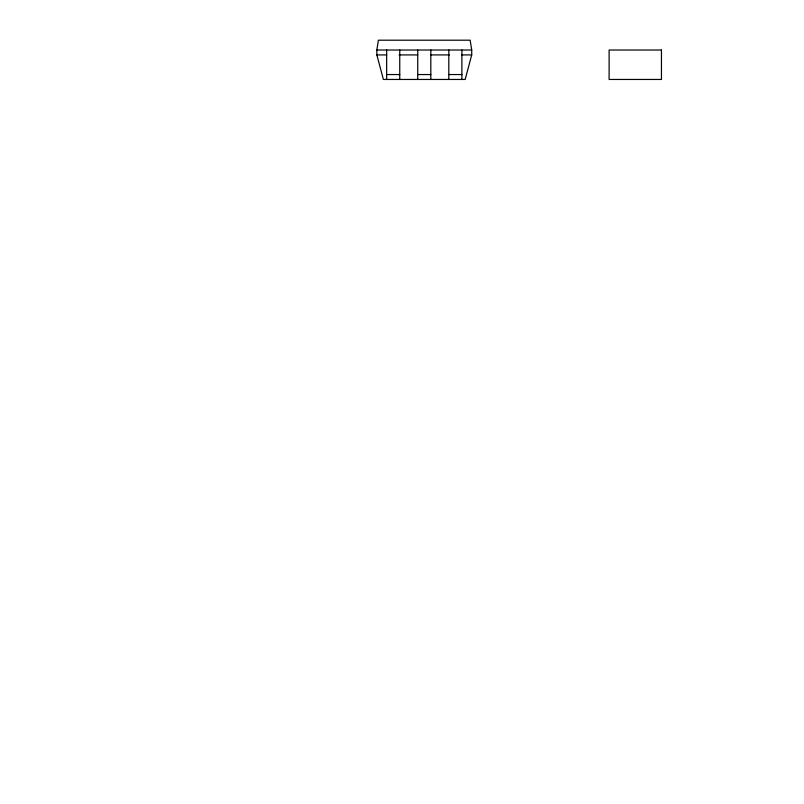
<?xml version="1.0" encoding="UTF-8"?>
<svg xmlns="http://www.w3.org/2000/svg" width="804" height="804" viewBox="0 0 804 804"><rect width="100%" height="100%" fill="white"/><g stroke="black" fill="none" stroke-linecap="round" stroke-linejoin="round"><path stroke-width="1.21" d="M376.845 50.019L378.413 40.2L470.149 40.2L471.717 50.019L471.717 54.923L465.174 79.455L383.387 79.455L376.845 54.923L376.845 50.019L471.717 50.019M376.845 54.923L386.654 54.923M399.085 54.923L417.738 54.923M430.823 54.923L449.406 54.923M461.797 54.923L471.717 54.923M386.654 74.551L399.749 74.551M417.738 74.551L430.823 74.551M448.813 74.551L461.898 74.551M461.898 50.019L461.898 79.455M448.813 50.019L448.813 79.455M430.823 50.019L430.823 79.455M417.738 50.019L417.738 79.455M399.749 50.019L399.749 79.455M386.654 50.019L386.654 79.455M661.451 50.019L609.11 50.019L609.11 79.455L661.451 79.455L661.451 50.019"/></g></svg>
